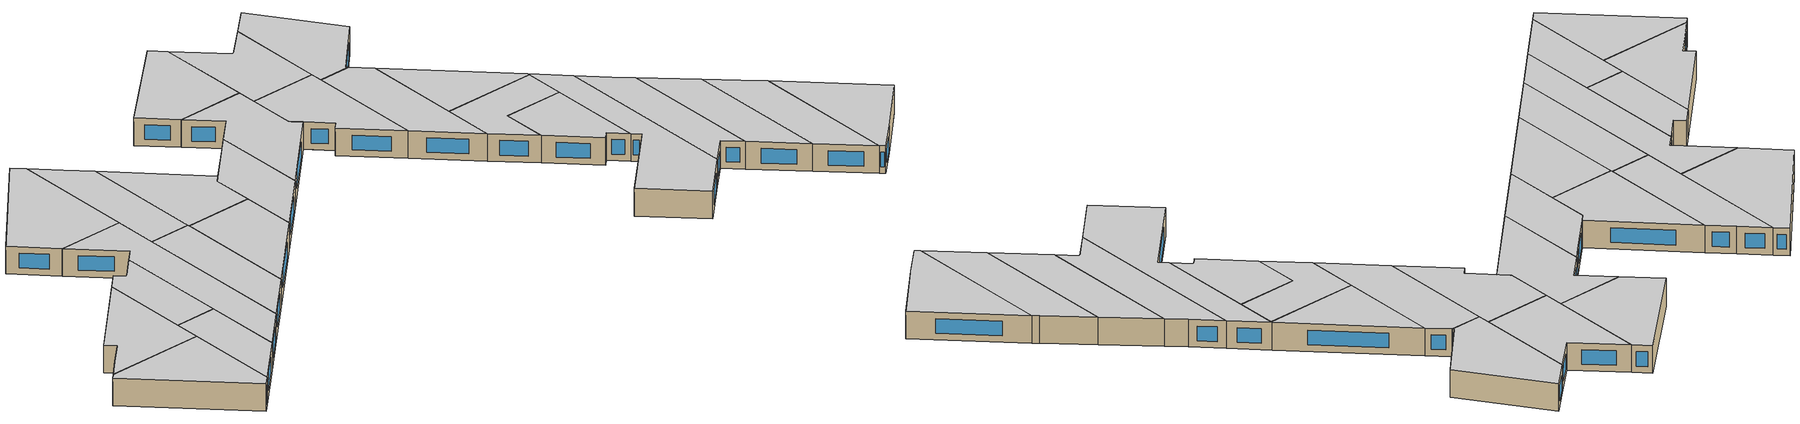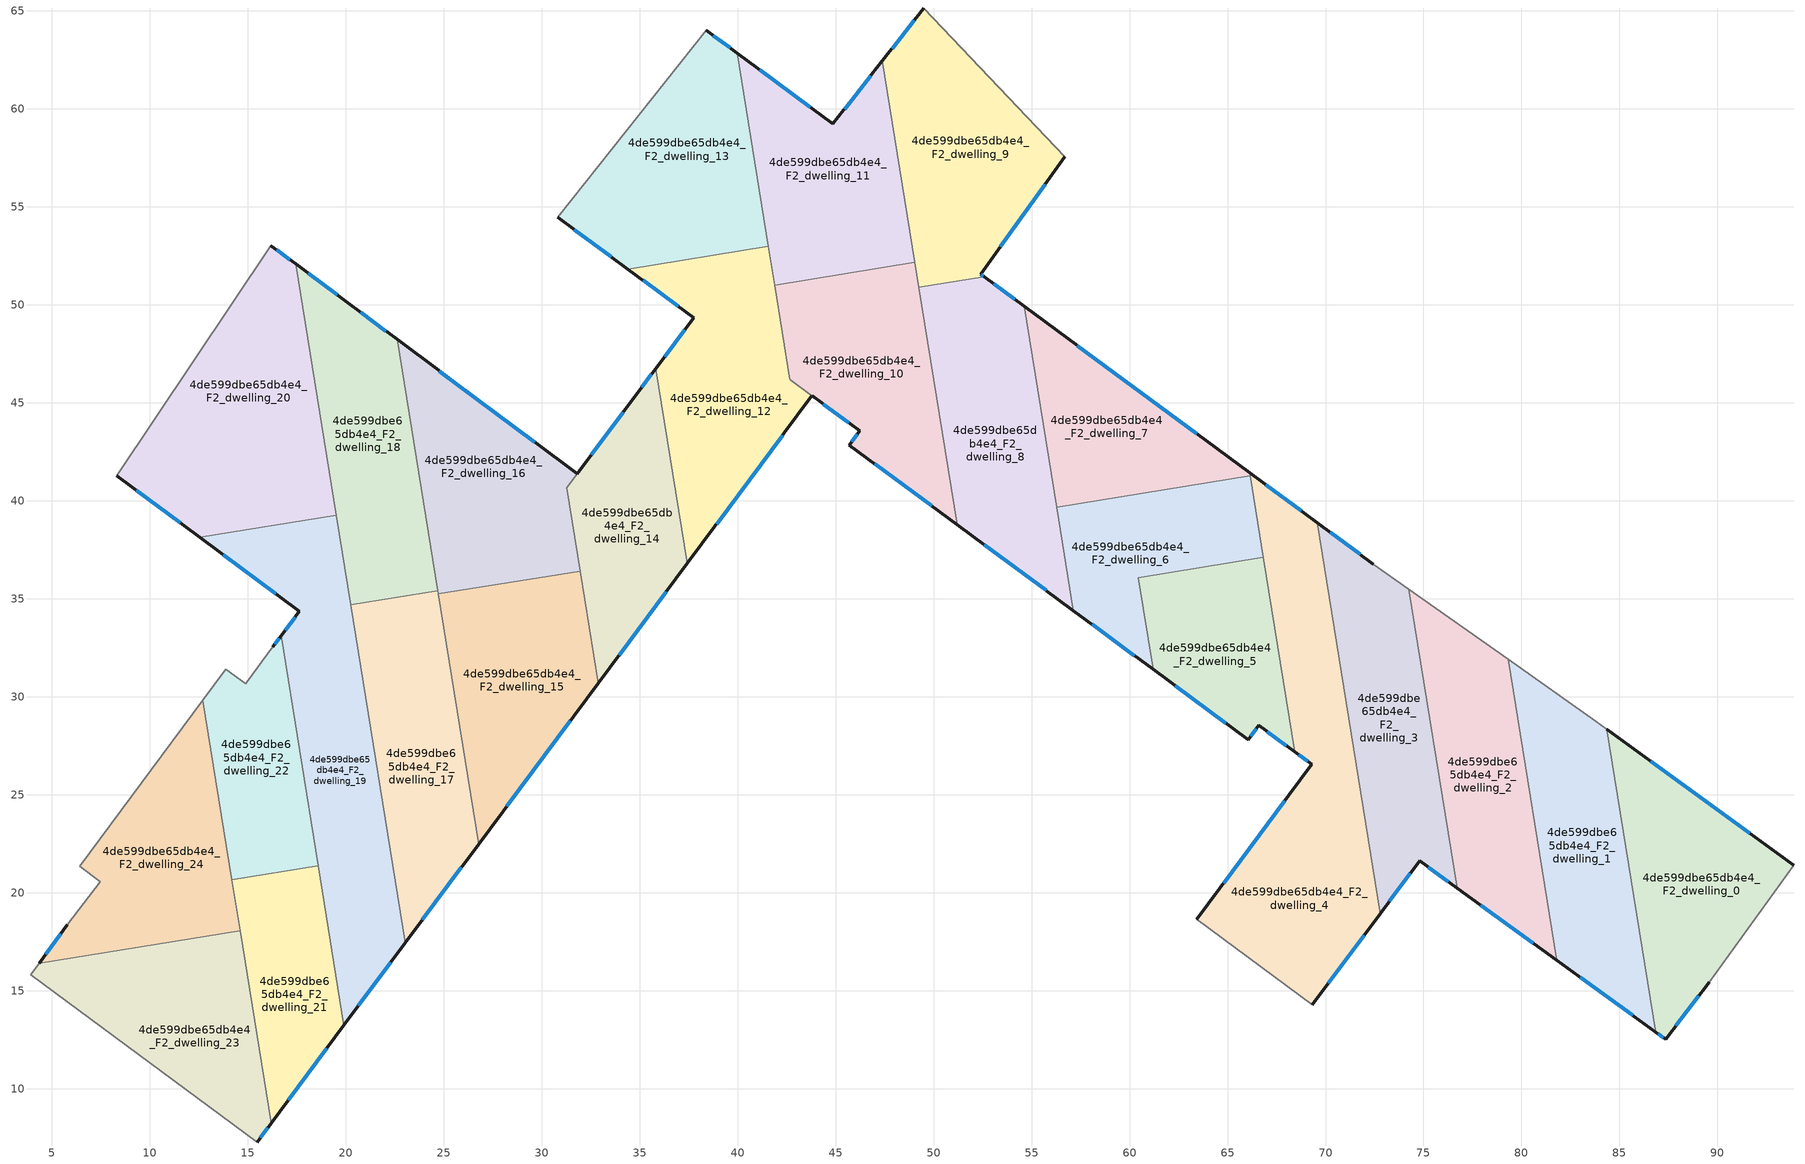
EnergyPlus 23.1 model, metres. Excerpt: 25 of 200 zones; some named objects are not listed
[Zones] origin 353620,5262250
4de599dbe65db4e4_F2_dwelling_0
 floor to 4de599dbe65db4e4_F1_dwelling_0 (EU_floor_Construction): 93.88,21.4 89.58,15.42 87.35,12.52 86.86,12.88 84.36,28.34 z6
 wall outside (EU_wall_Construction): 86.86,12.88 87.35,12.52 89.58,15.42 / 93.88,21.4 84.36,28.34 z6:9
 wall to 4de599dbe65db4e4_F2_dwelling_1 (EU_wall_Construction): 84.36,28.34 86.86,12.88 z6:9
 wall adiabatic (EU_wall_Construction): 89.58,15.42 93.88,21.4 z6:9
 window (EU_Window_Construction): 86.97,12.8 87.24,12.61 / 91.65,23.03 86.6,26.71 / 87.88,13.2 89.06,14.74 z6.7:8.3
 ceiling to 4de599dbe65db4e4_F3_dwelling_0 (EU_floor_Construction): 89.58,15.42 93.88,21.4 84.36,28.34 86.86,12.88 87.35,12.52 z9
4de599dbe65db4e4_F2_dwelling_1
 floor to 4de599dbe65db4e4_F1_dwelling_1 (EU_floor_Construction): 84.36,28.34 86.86,12.88 81.81,16.55 79.33,31.91 83.79,28.76 z6
 wall outside (EU_wall_Construction): 81.81,16.55 86.86,12.88 z6:9
 wall to 4de599dbe65db4e4_F2_dwelling_2 (EU_wall_Construction): 79.33,31.91 81.81,16.55 z6:9
 wall adiabatic (EU_wall_Construction): 84.36,28.34 83.79,28.76 79.33,31.91 z6:9
 window (EU_Window_Construction): 82.99,15.69 85.67,13.74 z6.7:8.3
 ceiling to 4de599dbe65db4e4_F3_dwelling_1 (EU_floor_Construction): 86.86,12.88 84.36,28.34 83.79,28.76 79.33,31.91 81.81,16.55 z9
4de599dbe65db4e4_F2_dwelling_10
 floor to 4de599dbe65db4e4_F1_dwelling_10 (EU_floor_Construction): 49.04,52.16 51.21,38.78 45.71,42.84 46.24,43.56 42.68,46.18 41.9,51 z6
 wall outside (EU_wall_Construction): 43.8,45.36 46.24,43.56 45.71,42.84 51.21,38.78 z6:9
 wall to 4de599dbe65db4e4_F2_dwelling_12 (EU_wall_Construction): 42.68,46.18 43.79,45.36 / 41.9,51 42.67,46.19 z6:9
 wall to 4de599dbe65db4e4_F2_dwelling_11 (EU_wall_Construction): 49.04,52.16 41.9,51 z6:9
 wall to 4de599dbe65db4e4_F2_dwelling_8 (EU_wall_Construction): 51.2,38.78 49.25,50.89 z6:9
 wall to 4de599dbe65db4e4_F2_dwelling_9 (EU_wall_Construction): 49.25,50.89 49.04,52.16 z6:9
 window (EU_Window_Construction): 47,41.89 49.91,39.73 / 46.11,43.39 45.83,43.01 / 44.37,44.93 45.66,43.98 z6.7:8.3
 ceiling to 4de599dbe65db4e4_F3_dwelling_10 (EU_floor_Construction): 51.21,38.78 49.04,52.16 41.9,51 42.68,46.18 46.24,43.56 45.71,42.84 z9
4de599dbe65db4e4_F2_dwelling_11
 floor to 4de599dbe65db4e4_F1_dwelling_11 (EU_floor_Construction): 47.39,62.44 49.04,52.16 41.9,51 39.99,62.83 44.86,59.23 z6
 wall outside (EU_wall_Construction): 47.39,62.44 44.86,59.23 39.99,62.83 z6:9
 wall to 4de599dbe65db4e4_F2_dwelling_9 (EU_wall_Construction): 49.04,52.16 47.39,62.44 z6:9
 wall to 4de599dbe65db4e4_F2_dwelling_13 (EU_wall_Construction): 39.99,62.83 41.58,52.99 z6:9
 wall to 4de599dbe65db4e4_F2_dwelling_12 (EU_wall_Construction): 41.58,52.99 41.9,51 z6:9
 window (EU_Window_Construction): 46.79,61.69 45.46,59.99 / 43.72,60.08 41.13,61.99 z6.7:8.3
 ceiling to 4de599dbe65db4e4_F3_dwelling_11 (EU_floor_Construction): 49.04,52.16 47.39,62.44 44.86,59.23 39.99,62.83 41.9,51 z9
4de599dbe65db4e4_F2_dwelling_12
 floor to 4de599dbe65db4e4_F1_dwelling_12 (EU_floor_Construction): 41.58,52.99 42.68,46.18 43.79,45.36 37.43,36.8 35.83,46.75 37.77,49.33 34.39,51.83 z6
 wall outside (EU_wall_Construction): 34.39,51.83 37.77,49.33 35.83,46.75 / 37.43,36.8 43.79,45.36 z6:9
 wall to 4de599dbe65db4e4_F2_dwelling_14 (EU_wall_Construction): 35.83,46.75 37.43,36.8 z6:9
 wall to 4de599dbe65db4e4_F2_dwelling_13 (EU_wall_Construction): 41.58,52.99 34.39,51.83 z6:9
 window (EU_Window_Construction): 37.31,48.73 36.28,47.35 / 35.18,51.24 36.97,49.92 / 38.93,38.81 42.3,43.35 z6.7:8.3
 ceiling to 4de599dbe65db4e4_F3_dwelling_12 (EU_floor_Construction): 37.43,36.8 43.79,45.36 42.68,46.18 41.58,52.99 34.39,51.83 37.77,49.33 35.83,46.75 z9
4de599dbe65db4e4_F2_dwelling_13
 floor to 4de599dbe65db4e4_F1_dwelling_13 (EU_floor_Construction): 39.99,62.83 41.58,52.99 34.39,51.83 30.82,54.46 38.4,64.01 z6
 wall outside (EU_wall_Construction): 30.82,54.46 34.39,51.83 / 39.99,62.83 38.4,64.01 z6:9
 wall adiabatic (EU_wall_Construction): 38.4,64.01 30.82,54.46 z6:9
 window (EU_Window_Construction): 31.66,53.84 33.55,52.44 / 39.61,63.11 38.77,63.73 z6.7:8.3
 ceiling to 4de599dbe65db4e4_F3_dwelling_13 (EU_floor_Construction): 41.58,52.99 39.99,62.83 38.4,64.01 30.82,54.46 34.39,51.83 z9
4de599dbe65db4e4_F2_dwelling_14
 floor to 4de599dbe65db4e4_F1_dwelling_14 (EU_floor_Construction): 35.83,46.75 37.43,36.8 32.89,30.7 31.29,40.66 34.88,45.49 z6
 wall outside (EU_wall_Construction): 32.89,30.7 37.43,36.8 / 35.83,46.75 34.88,45.49 31.81,41.37 z6:9
 wall to 4de599dbe65db4e4_F2_dwelling_15 (EU_wall_Construction): 31.97,36.41 32.89,30.7 z6:9
 wall to 4de599dbe65db4e4_F2_dwelling_16 (EU_wall_Construction): 31.81,41.37 31.28,40.66 / 31.29,40.66 31.97,36.41 z6:9
 window (EU_Window_Construction): 33.96,32.13 36.37,35.37 / 35.6,46.45 35.1,45.79 / 34.16,44.52 32.53,42.34 z6.7:8.3
 ceiling to 4de599dbe65db4e4_F3_dwelling_14 (EU_floor_Construction): 32.89,30.7 37.43,36.8 35.83,46.75 34.88,45.49 31.29,40.66 z9
4de599dbe65db4e4_F2_dwelling_15
 floor to 4de599dbe65db4e4_F1_dwelling_15 (EU_floor_Construction): 31.97,36.41 32.89,30.7 26.78,22.48 24.72,35.24 z6
 wall outside (EU_wall_Construction): 26.78,22.48 32.89,30.7 z6:9
 wall to 4de599dbe65db4e4_F2_dwelling_16 (EU_wall_Construction): 31.97,36.41 24.72,35.24 z6:9
 wall to 4de599dbe65db4e4_F2_dwelling_17 (EU_wall_Construction): 24.72,35.24 26.78,22.48 z6:9
 window (EU_Window_Construction): 28.22,24.41 31.46,28.77 z6.7:8.3
 ceiling to 4de599dbe65db4e4_F3_dwelling_15 (EU_floor_Construction): 26.78,22.48 32.89,30.7 31.97,36.41 24.72,35.24 z9
4de599dbe65db4e4_F2_dwelling_16
 floor to 4de599dbe65db4e4_F1_dwelling_16 (EU_floor_Construction): 31.81,41.37 31.28,40.66 31.97,36.41 24.72,35.24 24.69,35.42 22.63,48.23 z6
 wall outside (EU_wall_Construction): 31.81,41.37 22.63,48.23 z6:9
 wall to 4de599dbe65db4e4_F2_dwelling_18 (EU_wall_Construction): 22.63,48.23 24.69,35.42 z6:9
 wall to 4de599dbe65db4e4_F2_dwelling_17 (EU_wall_Construction): 24.69,35.42 24.72,35.24 z6:9
 window (EU_Window_Construction): 29.65,42.98 24.78,46.62 z6.7:8.3
 ceiling to 4de599dbe65db4e4_F3_dwelling_16 (EU_floor_Construction): 31.97,36.41 31.28,40.66 31.81,41.37 22.63,48.23 24.69,35.42 24.72,35.24 z9
4de599dbe65db4e4_F2_dwelling_17
 floor to 4de599dbe65db4e4_F1_dwelling_17 (EU_floor_Construction): 24.69,35.42 26.78,22.48 23.04,17.45 20.26,34.7 z6
 wall outside (EU_wall_Construction): 23.04,17.45 26.78,22.48 z6:9
 wall to 4de599dbe65db4e4_F2_dwelling_18 (EU_wall_Construction): 24.69,35.42 20.26,34.7 z6:9
 wall to 4de599dbe65db4e4_F2_dwelling_19 (EU_wall_Construction): 20.26,34.7 23.04,17.45 z6:9
 window (EU_Window_Construction): 23.92,18.63 25.91,21.3 z6.7:8.3
 ceiling to 4de599dbe65db4e4_F3_dwelling_17 (EU_floor_Construction): 23.04,17.45 26.78,22.48 24.69,35.42 20.26,34.7 z9
4de599dbe65db4e4_F2_dwelling_18
 floor to 4de599dbe65db4e4_F1_dwelling_18 (EU_floor_Construction): 22.63,48.23 24.69,35.42 20.26,34.7 17.45,52.08 20.22,50.03 z6
 wall outside (EU_wall_Construction): 22.63,48.23 20.22,50.03 17.45,52.08 z6:9
 wall to 4de599dbe65db4e4_F2_dwelling_20 (EU_wall_Construction): 17.45,52.08 19.52,39.26 z6:9
 wall to 4de599dbe65db4e4_F2_dwelling_19 (EU_wall_Construction): 19.52,39.25 20.26,34.7 z6:9
 window (EU_Window_Construction): 22.06,48.65 20.78,49.61 / 19.57,50.51 18.1,51.6 z6.7:8.3
 ceiling to 4de599dbe65db4e4_F3_dwelling_18 (EU_floor_Construction): 24.69,35.42 22.63,48.23 20.22,50.03 17.45,52.08 20.26,34.7 z9
4de599dbe65db4e4_F2_dwelling_19
 floor to 4de599dbe65db4e4_F1_dwelling_19 (EU_floor_Construction): 19.52,39.25 23.04,17.45 19.91,13.24 16.71,33.1 17.64,34.36 12.55,38.13 z6
 wall outside (EU_wall_Construction): 12.55,38.13 17.64,34.36 16.71,33.1 / 19.91,13.24 23.04,17.45 z6:9
 wall to 4de599dbe65db4e4_F2_dwelling_20 (EU_wall_Construction): 19.52,39.25 12.55,38.13 z6:9
 wall to 4de599dbe65db4e4_F2_dwelling_22 (EU_wall_Construction): 16.71,33.1 18.6,21.38 z6:9
 wall to 4de599dbe65db4e4_F2_dwelling_21 (EU_wall_Construction): 18.6,21.38 19.91,13.24 z6:9
 window (EU_Window_Construction): 17.42,34.06 16.93,33.4 / 13.75,37.24 16.45,35.24 / 20.65,14.22 22.31,16.46 z6.7:8.3
 ceiling to 4de599dbe65db4e4_F3_dwelling_19 (EU_floor_Construction): 19.91,13.24 23.04,17.45 19.52,39.25 12.55,38.13 17.64,34.36 16.71,33.1 z9
4de599dbe65db4e4_F2_dwelling_2
 floor to 4de599dbe65db4e4_F1_dwelling_2 (EU_floor_Construction): 79.33,31.91 81.81,16.55 76.72,20.24 74.26,35.48 z6
 wall outside (EU_wall_Construction): 76.72,20.24 81.81,16.55 z6:9
 wall to 4de599dbe65db4e4_F2_dwelling_3 (EU_wall_Construction): 74.26,35.48 76.72,20.24 z6:9
 wall adiabatic (EU_wall_Construction): 79.33,31.91 74.26,35.48 z6:9
 window (EU_Window_Construction): 77.91,19.37 80.61,17.41 z6.7:8.3
 ceiling to 4de599dbe65db4e4_F3_dwelling_2 (EU_floor_Construction): 81.81,16.55 79.33,31.91 74.26,35.48 76.72,20.24 z9
4de599dbe65db4e4_F2_dwelling_20
 floor to 4de599dbe65db4e4_F1_dwelling_20 (EU_floor_Construction): 17.45,52.08 19.52,39.25 12.55,38.13 8.31,41.28 16.19,53.02 z6
 wall outside (EU_wall_Construction): 8.31,41.28 12.55,38.13 / 17.45,52.08 16.19,53.02 z6:9
 wall adiabatic (EU_wall_Construction): 16.19,53.02 8.31,41.28 z6:9
 window (EU_Window_Construction): 9.31,40.54 11.56,38.87 / 17.16,52.3 16.48,52.8 z6.7:8.3
 ceiling to 4de599dbe65db4e4_F3_dwelling_20 (EU_floor_Construction): 19.52,39.25 17.45,52.08 16.19,53.02 8.31,41.28 12.55,38.13 z9
4de599dbe65db4e4_F2_dwelling_21
 floor to 4de599dbe65db4e4_F1_dwelling_21 (EU_floor_Construction): 18.6,21.38 19.91,13.24 16.2,8.24 14.2,20.67 z6
 wall outside (EU_wall_Construction): 16.2,8.24 19.91,13.24 z6:9
 wall to 4de599dbe65db4e4_F2_dwelling_22 (EU_wall_Construction): 18.6,21.38 14.2,20.67 z6:9
 wall to 4de599dbe65db4e4_F2_dwelling_23 (EU_wall_Construction): 14.62,18.06 16.2,8.24 z6:9
 wall to 4de599dbe65db4e4_F2_dwelling_24 (EU_wall_Construction): 14.19,20.67 14.62,18.06 z6:9
 window (EU_Window_Construction): 17.07,9.42 19.04,12.06 z6.7:8.3
 ceiling to 4de599dbe65db4e4_F3_dwelling_21 (EU_floor_Construction): 16.2,8.24 19.91,13.24 18.6,21.38 14.2,20.67 z9
4de599dbe65db4e4_F2_dwelling_22
 floor to 4de599dbe65db4e4_F1_dwelling_22 (EU_floor_Construction): 16.71,33.1 18.6,21.38 14.2,20.67 12.72,29.83 13.89,31.41 14.9,30.67 14.95,30.73 16.29,32.55 z6
 wall outside (EU_wall_Construction): 16.71,33.1 16.29,32.55 z6:9
 wall adiabatic (EU_wall_Construction): 16.29,32.55 14.95,30.73 14.9,30.67 13.89,31.41 12.72,29.83 z6:9
 wall to 4de599dbe65db4e4_F2_dwelling_24 (EU_wall_Construction): 12.72,29.83 14.2,20.67 z6:9
 window (EU_Window_Construction): 16.61,32.97 16.39,32.68 z6.7:8.3
 ceiling to 4de599dbe65db4e4_F3_dwelling_22 (EU_floor_Construction): 18.6,21.38 16.71,33.1 16.29,32.55 14.95,30.73 14.9,30.67 13.89,31.41 12.72,29.83 14.2,20.67 z9
4de599dbe65db4e4_F2_dwelling_23
 floor to 4de599dbe65db4e4_F1_dwelling_23 (EU_floor_Construction): 14.62,18.06 16.2,8.24 15.49,7.28 3.94,15.82 4.37,16.4 z6
 wall outside (EU_wall_Construction): 15.49,7.28 16.2,8.24 z6:9
 wall to 4de599dbe65db4e4_F2_dwelling_24 (EU_wall_Construction): 14.62,18.06 4.37,16.4 z6:9
 wall adiabatic (EU_wall_Construction): 4.37,16.4 3.94,15.82 15.49,7.28 z6:9
 window (EU_Window_Construction): 15.65,7.51 16.03,8.02 z6.7:8.3
 ceiling to 4de599dbe65db4e4_F3_dwelling_23 (EU_floor_Construction): 15.49,7.28 16.2,8.24 14.62,18.06 4.37,16.4 3.94,15.82 z9
4de599dbe65db4e4_F2_dwelling_24
 floor to 4de599dbe65db4e4_F1_dwelling_24 (EU_floor_Construction): 12.72,29.83 14.62,18.06 4.37,16.4 5.79,18.37 7.48,20.57 6.42,21.34 z6
 wall outside (EU_wall_Construction): 5.79,18.37 4.37,16.4 z6:9
 wall adiabatic (EU_wall_Construction): 12.72,29.83 6.42,21.34 7.48,20.57 5.79,18.37 z6:9
 window (EU_Window_Construction): 5.46,17.9 4.7,16.86 z6.7:8.3
 ceiling to 4de599dbe65db4e4_F3_dwelling_24 (EU_floor_Construction): 14.62,18.06 12.72,29.83 6.42,21.34 7.48,20.57 5.79,18.37 4.37,16.4 z9
4de599dbe65db4e4_F2_dwelling_3
 floor to 4de599dbe65db4e4_F1_dwelling_3 (EU_floor_Construction): 74.26,35.48 76.72,20.24 74.8,21.63 72.79,18.93 69.57,38.88 72.43,36.77 z6
 wall outside (EU_wall_Construction): 72.79,18.93 74.8,21.63 76.72,20.24 / 72.43,36.77 69.57,38.88 z6:9
 wall to 4de599dbe65db4e4_F2_dwelling_4 (EU_wall_Construction): 69.57,38.88 72.79,18.93 z6:9
 wall adiabatic (EU_wall_Construction): 74.26,35.48 72.43,36.77 z6:9
 window (EU_Window_Construction): 75.25,21.31 76.27,20.57 / 73.26,19.57 74.33,21 / 71.76,37.27 70.24,38.39 z6.7:8.3
 ceiling to 4de599dbe65db4e4_F3_dwelling_3 (EU_floor_Construction): 76.72,20.24 74.26,35.48 72.43,36.77 69.57,38.88 72.79,18.93 74.8,21.63 z9
4de599dbe65db4e4_F2_dwelling_4
 floor to 4de599dbe65db4e4_F1_dwelling_4 (EU_floor_Construction): 69.57,38.88 72.79,18.93 69.33,14.27 63.42,18.64 69.3,26.55 68.43,27.19 66.14,41.42 z6
 wall outside (EU_wall_Construction): 68.43,27.19 69.3,26.55 63.42,18.64 / 69.57,38.88 66.14,41.42 / 69.33,14.27 72.79,18.93 z6:9
 wall adiabatic (EU_wall_Construction): 63.42,18.64 69.33,14.27 z6:9
 wall to 4de599dbe65db4e4_F2_dwelling_5 (EU_wall_Construction): 66.83,37.11 68.43,27.19 z6:9
 wall to 4de599dbe65db4e4_F2_dwelling_6 (EU_wall_Construction): 66.16,41.27 66.83,37.11 z6:9
 wall to 4de599dbe65db4e4_F2_dwelling_7 (EU_wall_Construction): 66.14,41.42 66.16,41.27 z6:9
 window (EU_Window_Construction): 67.92,24.69 64.8,20.49 / 68.64,27.04 69.1,26.7 / 68.76,39.48 66.94,40.83 / 70.15,15.37 71.98,17.84 z6.7:8.3
 ceiling to 4de599dbe65db4e4_F3_dwelling_4 (EU_floor_Construction): 69.33,14.27 72.79,18.93 69.57,38.88 66.14,41.42 68.43,27.19 69.3,26.55 63.42,18.64 z9
4de599dbe65db4e4_F2_dwelling_5
 floor to 4de599dbe65db4e4_F1_dwelling_5 (EU_floor_Construction): 66.83,37.11 68.43,27.19 66.6,28.54 66.05,27.81 61.21,31.39 60.45,36.08 z6
 wall outside (EU_wall_Construction): 61.21,31.39 66.05,27.81 66.6,28.54 68.43,27.19 z6:9
 wall to 4de599dbe65db4e4_F2_dwelling_6 (EU_wall_Construction): 66.83,37.11 60.45,36.08 61.21,31.39 z6:9
 window (EU_Window_Construction): 67.03,28.22 68,27.51 / 66.18,27.98 66.47,28.37 / 62.35,30.55 64.92,28.65 z6.7:8.3
 ceiling to 4de599dbe65db4e4_F3_dwelling_5 (EU_floor_Construction): 68.43,27.19 66.83,37.11 60.45,36.08 61.21,31.39 66.05,27.81 66.6,28.54 z9
4de599dbe65db4e4_F2_dwelling_6
 floor to 4de599dbe65db4e4_F1_dwelling_6 (EU_floor_Construction): 66.16,41.27 66.83,37.11 60.45,36.08 61.21,31.39 57.14,34.4 56.29,39.68 z6
 wall outside (EU_wall_Construction): 57.14,34.4 61.21,31.39 z6:9
 wall to 4de599dbe65db4e4_F2_dwelling_7 (EU_wall_Construction): 66.16,41.27 56.29,39.68 z6:9
 wall to 4de599dbe65db4e4_F2_dwelling_8 (EU_wall_Construction): 56.29,39.68 57.14,34.4 z6:9
 window (EU_Window_Construction): 58.1,33.69 60.25,32.1 z6.7:8.3
 ceiling to 4de599dbe65db4e4_F3_dwelling_6 (EU_floor_Construction): 61.21,31.39 60.45,36.08 66.83,37.11 66.16,41.27 56.29,39.68 57.14,34.4 z9
4de599dbe65db4e4_F2_dwelling_7
 floor to 4de599dbe65db4e4_F1_dwelling_7 (EU_floor_Construction): 66.14,41.42 66.16,41.27 56.29,39.68 54.63,49.91 z6
 wall outside (EU_wall_Construction): 66.14,41.42 54.63,49.91 z6:9
 wall to 4de599dbe65db4e4_F2_dwelling_8 (EU_wall_Construction): 54.63,49.91 56.29,39.68 z6:9
 window (EU_Window_Construction): 63.43,43.42 57.33,47.92 z6.7:8.3
 ceiling to 4de599dbe65db4e4_F3_dwelling_7 (EU_floor_Construction): 66.16,41.27 66.14,41.42 54.63,49.91 56.29,39.68 z9
4de599dbe65db4e4_F2_dwelling_8
 floor to 4de599dbe65db4e4_F1_dwelling_8 (EU_floor_Construction): 54.63,49.91 57.14,34.4 51.21,38.78 49.25,50.89 52.58,51.43 z6
 wall outside (EU_wall_Construction): 51.21,38.78 57.14,34.4 / 54.63,49.91 52.58,51.43 z6:9
 wall to 4de599dbe65db4e4_F2_dwelling_9 (EU_wall_Construction): 52.58,51.43 49.25,50.89 z6:9
 window (EU_Window_Construction): 52.6,37.75 55.75,35.43 / 54.15,50.27 53.06,51.07 z6.7:8.3
 ceiling to 4de599dbe65db4e4_F3_dwelling_8 (EU_floor_Construction): 57.14,34.4 54.63,49.91 52.58,51.43 49.25,50.89 51.21,38.78 z9
4de599dbe65db4e4_F2_dwelling_9
 floor to 4de599dbe65db4e4_F1_dwelling_9 (EU_floor_Construction): 49.5,65.14 56.7,57.56 52.41,51.56 52.58,51.43 49.25,50.89 47.39,62.44 z6
 wall outside (EU_wall_Construction): 52.58,51.43 52.41,51.56 56.7,57.56 / 49.5,65.14 47.39,62.44 z6:9
 wall adiabatic (EU_wall_Construction): 56.7,57.56 49.5,65.14 z6:9
 window (EU_Window_Construction): 53.41,52.97 55.69,56.15 / 52.54,51.46 52.45,51.53 / 49.01,64.51 47.88,63.08 z6.7:8.3
 ceiling to 4de599dbe65db4e4_F3_dwelling_9 (EU_floor_Construction): 52.58,51.43 52.41,51.56 56.7,57.56 49.5,65.14 47.39,62.44 49.25,50.89 z9
[Building]
EU S2 Campaign: North Axis=0; Terrain=City; Solar Distribution=FullExterior
[Site:Location]
Budapest.Ferenc.Liszt.Intl.AP: Latitude=47.437; Longitude=19.256; Time Zone=1; Elevation=185
[SizingPeriod:WeatherFileDays]
AnnualSizingPeriod: Begin Month=1; Begin Day of Month=1; End Month=12; End Day of Month=31; Day of Week for Start Day=Monday; Use Weather File Daylight Saving Period=No; Use Weather File Rain and Snow Indicators=No
[MATERIAL]
EU_InternalMass_Material: Roughness=MediumRough; Thickness=0.1; Conductivity=1; Density=1800; Specific Heat=900; Thermal Absorptance=0.9; Solar Absorptance=0.7; Visible Absorptance=0.7
[MATERIAL:NOMASS] Roughness=MediumRough; Thermal Absorptance=0.9; Solar Absorptance=0.7; Visible Absorptance=0.7
Name | Thermal Resistance
EU_wall_NoMass | 0.832559
EU_floor_NoMass | 0.872794
[WINDOWMATERIAL:SIMPLEGLAZINGSYSTEM]
EU_Window_SimpleGlazing: UFactor=2.79869; Solar Heat Gain Coefficient=0.75; Visible Transmittance=0.75
[CONSTRUCTION]
EU_wall_Construction: EU_wall_NoMass
EU_floor_Construction: EU_floor_NoMass
EU_Window_Construction: EU_Window_SimpleGlazing
EU_InternalMass_Construction: EU_InternalMass_Material
[ZONE] Type=1; Multiplier=1; Ceiling Height=autocalculate; Floor Area=autocalculate; Part of Total Floor Area=Yes
Name | Volume
4de599dbe65db4e4_F2_dwelling_0 | 206.161
4de599dbe65db4e4_F2_dwelling_1 | 206.191
4de599dbe65db4e4_F2_dwelling_10 | 203.361
4de599dbe65db4e4_F2_dwelling_11 | 206.166
4de599dbe65db4e4_F2_dwelling_12 | 228.977
4de599dbe65db4e4_F2_dwelling_13 | 226.167
4de599dbe65db4e4_F2_dwelling_14 | 164.976
4de599dbe65db4e4_F2_dwelling_15 | 206.197
4de599dbe65db4e4_F2_dwelling_16 | 207.38
4de599dbe65db4e4_F2_dwelling_17 | 206.142
4de599dbe65db4e4_F2_dwelling_18 | 206.139
4de599dbe65db4e4_F2_dwelling_19 | 282.927
4de599dbe65db4e4_F2_dwelling_2 | 206.182
4de599dbe65db4e4_F2_dwelling_20 | 282.941
4de599dbe65db4e4_F2_dwelling_21 | 139.459
4de599dbe65db4e4_F2_dwelling_22 | 139.452
4de599dbe65db4e4_F2_dwelling_23 | 196.178
4de599dbe65db4e4_F2_dwelling_24 | 196.15
4de599dbe65db4e4_F2_dwelling_3 | 206.205
4de599dbe65db4e4_F2_dwelling_4 | 321.205
4de599dbe65db4e4_F2_dwelling_5 | 148.641
4de599dbe65db4e4_F2_dwelling_6 | 157.716
4de599dbe65db4e4_F2_dwelling_7 | 157.745
4de599dbe65db4e4_F2_dwelling_8; 4de599dbe65db4e4_F2_dwelling_9 | 225.868
[INTERNALMASS] Construction=EU_InternalMass_Construction
Name | Zone or ZoneList | Surface Area
4de599dbe65db4e4_F2_dwelling_0_EU_InternalMass | 4de599dbe65db4e4_F2_dwelling_0 | 68.7205
4de599dbe65db4e4_F2_dwelling_1_EU_InternalMass | 4de599dbe65db4e4_F2_dwelling_1 | 68.7302
4de599dbe65db4e4_F2_dwelling_2_EU_InternalMass | 4de599dbe65db4e4_F2_dwelling_2 | 68.7272
4de599dbe65db4e4_F2_dwelling_3_EU_InternalMass | 4de599dbe65db4e4_F2_dwelling_3 | 68.735
4de599dbe65db4e4_F2_dwelling_4_EU_InternalMass | 4de599dbe65db4e4_F2_dwelling_4 | 107.066
4de599dbe65db4e4_F2_dwelling_5_EU_InternalMass | 4de599dbe65db4e4_F2_dwelling_5 | 49.5475
4de599dbe65db4e4_F2_dwelling_6_EU_InternalMass | 4de599dbe65db4e4_F2_dwelling_6 | 52.5721
4de599dbe65db4e4_F2_dwelling_7_EU_InternalMass | 4de599dbe65db4e4_F2_dwelling_7 | 52.5799
4de599dbe65db4e4_F2_dwelling_8_EU_InternalMass | 4de599dbe65db4e4_F2_dwelling_8 | 75.2889
4de599dbe65db4e4_F2_dwelling_9_EU_InternalMass | 4de599dbe65db4e4_F2_dwelling_9 | 75.2868
4de599dbe65db4e4_F2_dwelling_10_EU_InternalMass | 4de599dbe65db4e4_F2_dwelling_10 | 67.7873
4de599dbe65db4e4_F2_dwelling_11_EU_InternalMass | 4de599dbe65db4e4_F2_dwelling_11 | 68.7213
4de599dbe65db4e4_F2_dwelling_12_EU_InternalMass | 4de599dbe65db4e4_F2_dwelling_12 | 76.3251
4de599dbe65db4e4_F2_dwelling_13_EU_InternalMass | 4de599dbe65db4e4_F2_dwelling_13 | 75.3926
4de599dbe65db4e4_F2_dwelling_14_EU_InternalMass | 4de599dbe65db4e4_F2_dwelling_14 | 55.0033
4de599dbe65db4e4_F2_dwelling_15_EU_InternalMass | 4de599dbe65db4e4_F2_dwelling_15 | 68.7342
4de599dbe65db4e4_F2_dwelling_16_EU_InternalMass | 4de599dbe65db4e4_F2_dwelling_16 | 69.1292
4de599dbe65db4e4_F2_dwelling_17_EU_InternalMass | 4de599dbe65db4e4_F2_dwelling_17 | 68.7122
4de599dbe65db4e4_F2_dwelling_18_EU_InternalMass | 4de599dbe65db4e4_F2_dwelling_18 | 68.7133
4de599dbe65db4e4_F2_dwelling_19_EU_InternalMass | 4de599dbe65db4e4_F2_dwelling_19 | 94.3094
4de599dbe65db4e4_F2_dwelling_20_EU_InternalMass | 4de599dbe65db4e4_F2_dwelling_20 | 94.3149
4de599dbe65db4e4_F2_dwelling_21_EU_InternalMass | 4de599dbe65db4e4_F2_dwelling_21 | 46.4874
4de599dbe65db4e4_F2_dwelling_22_EU_InternalMass | 4de599dbe65db4e4_F2_dwelling_22 | 46.4841
4de599dbe65db4e4_F2_dwelling_23_EU_InternalMass | 4de599dbe65db4e4_F2_dwelling_23 | 65.3925
4de599dbe65db4e4_F2_dwelling_24_EU_InternalMass | 4de599dbe65db4e4_F2_dwelling_24 | 65.3816
[OTHEREQUIPMENT] Fuel Type=Electricity; Design Level Calculation Method=Watts/Area; Power per Zone Floor Area=1; Fraction Latent=0; Fraction Radiant=0; Fraction Lost=0; Carbon Dioxide Generation Rate=0; EndUse Subcategory=EU_Step8_InternalGains
Name | Zone or ZoneList or Space or SpaceList | Schedule
EU_Step8_InternalGain_4de599dbe65db4e4_F2_dwelling_0_f000 | 4de599dbe65db4e4_F2_dwelling_0 | EU_Step8_GainSchedule_4de599dbe65db4e4_F2_dwelling_0_f000
EU_Step8_InternalGain_4de599dbe65db4e4_F2_dwelling_1_f000 | 4de599dbe65db4e4_F2_dwelling_1 | EU_Step8_GainSchedule_4de599dbe65db4e4_F2_dwelling_1_f000
EU_Step8_InternalGain_4de599dbe65db4e4_F2_dwelling_2_f000 | 4de599dbe65db4e4_F2_dwelling_2 | EU_Step8_GainSchedule_4de599dbe65db4e4_F2_dwelling_2_f000
EU_Step8_InternalGain_4de599dbe65db4e4_F2_dwelling_3_f000 | 4de599dbe65db4e4_F2_dwelling_3 | EU_Step8_GainSchedule_4de599dbe65db4e4_F2_dwelling_3_f000
EU_Step8_InternalGain_4de599dbe65db4e4_F2_dwelling_4_f000 | 4de599dbe65db4e4_F2_dwelling_4 | EU_Step8_GainSchedule_4de599dbe65db4e4_F2_dwelling_4_f000
EU_Step8_InternalGain_4de599dbe65db4e4_F2_dwelling_5_f000 | 4de599dbe65db4e4_F2_dwelling_5 | EU_Step8_GainSchedule_4de599dbe65db4e4_F2_dwelling_5_f000
EU_Step8_InternalGain_4de599dbe65db4e4_F2_dwelling_6_f000 | 4de599dbe65db4e4_F2_dwelling_6 | EU_Step8_GainSchedule_4de599dbe65db4e4_F2_dwelling_6_f000
EU_Step8_InternalGain_4de599dbe65db4e4_F2_dwelling_7_f000 | 4de599dbe65db4e4_F2_dwelling_7 | EU_Step8_GainSchedule_4de599dbe65db4e4_F2_dwelling_7_f000
EU_Step8_InternalGain_4de599dbe65db4e4_F2_dwelling_8_f000 | 4de599dbe65db4e4_F2_dwelling_8 | EU_Step8_GainSchedule_4de599dbe65db4e4_F2_dwelling_8_f000
EU_Step8_InternalGain_4de599dbe65db4e4_F2_dwelling_9_f000 | 4de599dbe65db4e4_F2_dwelling_9 | EU_Step8_GainSchedule_4de599dbe65db4e4_F2_dwelling_9_f000
EU_Step8_InternalGain_4de599dbe65db4e4_F2_dwelling_10_f000 | 4de599dbe65db4e4_F2_dwelling_10 | EU_Step8_GainSchedule_4de599dbe65db4e4_F2_dwelling_10_f000
EU_Step8_InternalGain_4de599dbe65db4e4_F2_dwelling_11_f000 | 4de599dbe65db4e4_F2_dwelling_11 | EU_Step8_GainSchedule_4de599dbe65db4e4_F2_dwelling_11_f000
EU_Step8_InternalGain_4de599dbe65db4e4_F2_dwelling_12_f000 | 4de599dbe65db4e4_F2_dwelling_12 | EU_Step8_GainSchedule_4de599dbe65db4e4_F2_dwelling_12_f000
EU_Step8_InternalGain_4de599dbe65db4e4_F2_dwelling_13_f000 | 4de599dbe65db4e4_F2_dwelling_13 | EU_Step8_GainSchedule_4de599dbe65db4e4_F2_dwelling_13_f000
EU_Step8_InternalGain_4de599dbe65db4e4_F2_dwelling_14_f000 | 4de599dbe65db4e4_F2_dwelling_14 | EU_Step8_GainSchedule_4de599dbe65db4e4_F2_dwelling_14_f000
EU_Step8_InternalGain_4de599dbe65db4e4_F2_dwelling_15_f000 | 4de599dbe65db4e4_F2_dwelling_15 | EU_Step8_GainSchedule_4de599dbe65db4e4_F2_dwelling_15_f000
EU_Step8_InternalGain_4de599dbe65db4e4_F2_dwelling_16_f000 | 4de599dbe65db4e4_F2_dwelling_16 | EU_Step8_GainSchedule_4de599dbe65db4e4_F2_dwelling_16_f000
EU_Step8_InternalGain_4de599dbe65db4e4_F2_dwelling_17_f000 | 4de599dbe65db4e4_F2_dwelling_17 | EU_Step8_GainSchedule_4de599dbe65db4e4_F2_dwelling_17_f000
EU_Step8_InternalGain_4de599dbe65db4e4_F2_dwelling_18_f000 | 4de599dbe65db4e4_F2_dwelling_18 | EU_Step8_GainSchedule_4de599dbe65db4e4_F2_dwelling_18_f000
EU_Step8_InternalGain_4de599dbe65db4e4_F2_dwelling_19_f000 | 4de599dbe65db4e4_F2_dwelling_19 | EU_Step8_GainSchedule_4de599dbe65db4e4_F2_dwelling_19_f000
EU_Step8_InternalGain_4de599dbe65db4e4_F2_dwelling_20_f000 | 4de599dbe65db4e4_F2_dwelling_20 | EU_Step8_GainSchedule_4de599dbe65db4e4_F2_dwelling_20_f000
EU_Step8_InternalGain_4de599dbe65db4e4_F2_dwelling_21_f000 | 4de599dbe65db4e4_F2_dwelling_21 | EU_Step8_GainSchedule_4de599dbe65db4e4_F2_dwelling_21_f000
EU_Step8_InternalGain_4de599dbe65db4e4_F2_dwelling_22_f000 | 4de599dbe65db4e4_F2_dwelling_22 | EU_Step8_GainSchedule_4de599dbe65db4e4_F2_dwelling_22_f000
EU_Step8_InternalGain_4de599dbe65db4e4_F2_dwelling_23_f000 | 4de599dbe65db4e4_F2_dwelling_23 | EU_Step8_GainSchedule_4de599dbe65db4e4_F2_dwelling_23_f000
EU_Step8_InternalGain_4de599dbe65db4e4_F2_dwelling_24_f000 | 4de599dbe65db4e4_F2_dwelling_24 | EU_Step8_GainSchedule_4de599dbe65db4e4_F2_dwelling_24_f000
[ZONEVENTILATION:DESIGNFLOWRATE] Schedule=EU_AlwaysOn; Design Flow Rate Calculation Method=AirChanges/Hour; Air Changes per Hour=0.475469; Ventilation Type=Natural; Fan Pressure Rise=0; Fan Total Efficiency=1; Constant Term Coefficient=1; Temperature Term Coefficient=0; Velocity Term Coefficient=0; Velocity Squared Term Coefficient=0; Minimum Indoor Temperature=-100; Maximum Indoor Temperature=100; Delta Temperature=-100; Minimum Outdoor Temperature=-100; Maximum Outdoor Temperature=100; Maximum Wind Speed=40
Name | Zone or ZoneList or Space or SpaceList
EU_ConstantAir_4de599dbe65db4e4_F2_dwelling_0 | 4de599dbe65db4e4_F2_dwelling_0
EU_ConstantAir_4de599dbe65db4e4_F2_dwelling_1 | 4de599dbe65db4e4_F2_dwelling_1
EU_ConstantAir_4de599dbe65db4e4_F2_dwelling_2 | 4de599dbe65db4e4_F2_dwelling_2
EU_ConstantAir_4de599dbe65db4e4_F2_dwelling_3 | 4de599dbe65db4e4_F2_dwelling_3
EU_ConstantAir_4de599dbe65db4e4_F2_dwelling_4 | 4de599dbe65db4e4_F2_dwelling_4
EU_ConstantAir_4de599dbe65db4e4_F2_dwelling_5 | 4de599dbe65db4e4_F2_dwelling_5
EU_ConstantAir_4de599dbe65db4e4_F2_dwelling_6 | 4de599dbe65db4e4_F2_dwelling_6
EU_ConstantAir_4de599dbe65db4e4_F2_dwelling_7 | 4de599dbe65db4e4_F2_dwelling_7
EU_ConstantAir_4de599dbe65db4e4_F2_dwelling_8 | 4de599dbe65db4e4_F2_dwelling_8
EU_ConstantAir_4de599dbe65db4e4_F2_dwelling_9 | 4de599dbe65db4e4_F2_dwelling_9
EU_ConstantAir_4de599dbe65db4e4_F2_dwelling_10 | 4de599dbe65db4e4_F2_dwelling_10
EU_ConstantAir_4de599dbe65db4e4_F2_dwelling_11 | 4de599dbe65db4e4_F2_dwelling_11
EU_ConstantAir_4de599dbe65db4e4_F2_dwelling_12 | 4de599dbe65db4e4_F2_dwelling_12
EU_ConstantAir_4de599dbe65db4e4_F2_dwelling_13 | 4de599dbe65db4e4_F2_dwelling_13
EU_ConstantAir_4de599dbe65db4e4_F2_dwelling_14 | 4de599dbe65db4e4_F2_dwelling_14
EU_ConstantAir_4de599dbe65db4e4_F2_dwelling_15 | 4de599dbe65db4e4_F2_dwelling_15
EU_ConstantAir_4de599dbe65db4e4_F2_dwelling_16 | 4de599dbe65db4e4_F2_dwelling_16
EU_ConstantAir_4de599dbe65db4e4_F2_dwelling_17 | 4de599dbe65db4e4_F2_dwelling_17
EU_ConstantAir_4de599dbe65db4e4_F2_dwelling_18 | 4de599dbe65db4e4_F2_dwelling_18
EU_ConstantAir_4de599dbe65db4e4_F2_dwelling_19 | 4de599dbe65db4e4_F2_dwelling_19
EU_ConstantAir_4de599dbe65db4e4_F2_dwelling_20 | 4de599dbe65db4e4_F2_dwelling_20
EU_ConstantAir_4de599dbe65db4e4_F2_dwelling_21 | 4de599dbe65db4e4_F2_dwelling_21
EU_ConstantAir_4de599dbe65db4e4_F2_dwelling_22 | 4de599dbe65db4e4_F2_dwelling_22
EU_ConstantAir_4de599dbe65db4e4_F2_dwelling_23 | 4de599dbe65db4e4_F2_dwelling_23
EU_ConstantAir_4de599dbe65db4e4_F2_dwelling_24 | 4de599dbe65db4e4_F2_dwelling_24
[HVACTEMPLATE:ZONE:IDEALLOADSAIRSYSTEM] System Availability Schedule=EU_AlwaysOn; Maximum Heating Supply Air Temperature=50; Minimum Cooling Supply Air Temperature=13; Maximum Heating Supply Air Humidity Ratio=0.0156; Minimum Cooling Supply Air Humidity Ratio=0.0077; Heating Limit=NoLimit; Cooling Limit=NoLimit; Heating Availability Schedule=EU_AlwaysOn; Cooling Availability Schedule=EU_CoolingOff; Dehumidification Control Type=ConstantSensibleHeatRatio; Cooling Sensible Heat Ratio=0.7; Dehumidification Setpoint=60; Humidification Control Type=None; Humidification Setpoint=30; Outdoor Air Method=None; Outdoor Air Flow Rate per Person=0.00944; Outdoor Air Flow Rate per Zone Floor Area=0; Outdoor Air Flow Rate per Zone=0; Demand Controlled Ventilation Type=None; Outdoor Air Economizer Type=NoEconomizer; Heat Recovery Type=None; Sensible Heat Recovery Effectiveness=0.7; Latent Heat Recovery Effectiveness=0.65
Name | Template Thermostat
4de599dbe65db4e4_F2_dwelling_0 | EU_HeatOnly_4de599dbe65db4e4_F2_dwelling_0
4de599dbe65db4e4_F2_dwelling_1 | EU_HeatOnly_4de599dbe65db4e4_F2_dwelling_1
4de599dbe65db4e4_F2_dwelling_2 | EU_HeatOnly_4de599dbe65db4e4_F2_dwelling_2
4de599dbe65db4e4_F2_dwelling_3 | EU_HeatOnly_4de599dbe65db4e4_F2_dwelling_3
4de599dbe65db4e4_F2_dwelling_4 | EU_HeatOnly_4de599dbe65db4e4_F2_dwelling_4
4de599dbe65db4e4_F2_dwelling_5 | EU_HeatOnly_4de599dbe65db4e4_F2_dwelling_5
4de599dbe65db4e4_F2_dwelling_6 | EU_HeatOnly_4de599dbe65db4e4_F2_dwelling_6
4de599dbe65db4e4_F2_dwelling_7 | EU_HeatOnly_4de599dbe65db4e4_F2_dwelling_7
4de599dbe65db4e4_F2_dwelling_8 | EU_HeatOnly_4de599dbe65db4e4_F2_dwelling_8
4de599dbe65db4e4_F2_dwelling_9 | EU_HeatOnly_4de599dbe65db4e4_F2_dwelling_9
4de599dbe65db4e4_F2_dwelling_10 | EU_HeatOnly_4de599dbe65db4e4_F2_dwelling_10
4de599dbe65db4e4_F2_dwelling_11 | EU_HeatOnly_4de599dbe65db4e4_F2_dwelling_11
4de599dbe65db4e4_F2_dwelling_12 | EU_HeatOnly_4de599dbe65db4e4_F2_dwelling_12
4de599dbe65db4e4_F2_dwelling_13 | EU_HeatOnly_4de599dbe65db4e4_F2_dwelling_13
4de599dbe65db4e4_F2_dwelling_14 | EU_HeatOnly_4de599dbe65db4e4_F2_dwelling_14
4de599dbe65db4e4_F2_dwelling_15 | EU_HeatOnly_4de599dbe65db4e4_F2_dwelling_15
4de599dbe65db4e4_F2_dwelling_16 | EU_HeatOnly_4de599dbe65db4e4_F2_dwelling_16
4de599dbe65db4e4_F2_dwelling_17 | EU_HeatOnly_4de599dbe65db4e4_F2_dwelling_17
4de599dbe65db4e4_F2_dwelling_18 | EU_HeatOnly_4de599dbe65db4e4_F2_dwelling_18
4de599dbe65db4e4_F2_dwelling_19 | EU_HeatOnly_4de599dbe65db4e4_F2_dwelling_19
4de599dbe65db4e4_F2_dwelling_20 | EU_HeatOnly_4de599dbe65db4e4_F2_dwelling_20
4de599dbe65db4e4_F2_dwelling_21 | EU_HeatOnly_4de599dbe65db4e4_F2_dwelling_21
4de599dbe65db4e4_F2_dwelling_22 | EU_HeatOnly_4de599dbe65db4e4_F2_dwelling_22
4de599dbe65db4e4_F2_dwelling_23 | EU_HeatOnly_4de599dbe65db4e4_F2_dwelling_23
4de599dbe65db4e4_F2_dwelling_24 | EU_HeatOnly_4de599dbe65db4e4_F2_dwelling_24
[SIZING:ZONE] Zone Cooling Design Supply Air Temperature Input Method=SupplyAirTemperature; Zone Cooling Design Supply Air Temperature=13; Zone Heating Design Supply Air Temperature Input Method=SupplyAirTemperature; Zone Heating Design Supply Air Temperature=50; Zone Cooling Design Supply Air Humidity Ratio=0.008; Zone Heating Design Supply Air Humidity Ratio=0.008; Cooling Design Air Flow Method=DesignDay; Cooling Design Air Flow Rate=0; Cooling Minimum Air Flow per Zone Floor Area=0.000762; Cooling Minimum Air Flow=0; Cooling Minimum Air Flow Fraction=0.2; Heating Design Air Flow Method=DesignDay; Heating Design Air Flow Rate=0; Heating Maximum Air Flow per Zone Floor Area=0.002032; Heating Maximum Air Flow=0.141576; Heating Maximum Air Flow Fraction=0.3; Account for Dedicated Outdoor Air System=No; Dedicated Outdoor Air System Control Strategy=NeutralSupplyAir; Dedicated Outdoor Air Low Setpoint Temperature for Design=autosize; Dedicated Outdoor Air High Setpoint Temperature for Design=autosize; Zone Load Sizing Method=Sensible Load Only No Latent Load; Zone Latent Cooling Design Supply Air Humidity Ratio Input Method=HumidityRatioDifference; Zone Cooling Design Supply Air Humidity Ratio Difference=0.005; Zone Latent Heating Design Supply Air Humidity Ratio Input Method=HumidityRatioDifference; Zone Humidification Design Supply Air Humidity Ratio Difference=0.005
4de599dbe65db4e4_F2_dwelling_0; 4de599dbe65db4e4_F2_dwelling_1; 4de599dbe65db4e4_F2_dwelling_2; 4de599dbe65db4e4_F2_dwelling_3; 4de599dbe65db4e4_F2_dwelling_4; 4de599dbe65db4e4_F2_dwelling_5; 4de599dbe65db4e4_F2_dwelling_6; 4de599dbe65db4e4_F2_dwelling_7; 4de599dbe65db4e4_F2_dwelling_8; 4de599dbe65db4e4_F2_dwelling_9; 4de599dbe65db4e4_F2_dwelling_10; 4de599dbe65db4e4_F2_dwelling_11; 4de599dbe65db4e4_F2_dwelling_12; 4de599dbe65db4e4_F2_dwelling_13; 4de599dbe65db4e4_F2_dwelling_14; 4de599dbe65db4e4_F2_dwelling_15; 4de599dbe65db4e4_F2_dwelling_16; 4de599dbe65db4e4_F2_dwelling_17; 4de599dbe65db4e4_F2_dwelling_18; 4de599dbe65db4e4_F2_dwelling_19; 4de599dbe65db4e4_F2_dwelling_20; 4de599dbe65db4e4_F2_dwelling_21; 4de599dbe65db4e4_F2_dwelling_22; 4de599dbe65db4e4_F2_dwelling_23; 4de599dbe65db4e4_F2_dwelling_24
[SCHEDULE:CONSTANT]
Name | Hourly Value
EU_AlwaysOn | 1
EU_CoolingOff | 0
[SCHEDULE:FILE] Column Number=1; Rows to Skip at Top=0; Number of Hours of Data=8760; Column Separator=Comma; Interpolate to Timestep=No; Minutes per Item=60; Adjust Schedule for Daylight Savings=Yes
Name | File
EU_Step8_GainSchedule_4de599dbe65db4e4_F2_dwelling_0_f000 | ../../schedules/4de599dbe65db4e4/4de599dbe65db4e4_F2_dwelling_0_f000_gain.csv
EU_Step8_GainSchedule_4de599dbe65db4e4_F2_dwelling_1_f000 | ../../schedules/4de599dbe65db4e4/4de599dbe65db4e4_F2_dwelling_1_f000_gain.csv
EU_Step8_GainSchedule_4de599dbe65db4e4_F2_dwelling_2_f000 | ../../schedules/4de599dbe65db4e4/4de599dbe65db4e4_F2_dwelling_2_f000_gain.csv
EU_Step8_GainSchedule_4de599dbe65db4e4_F2_dwelling_3_f000 | ../../schedules/4de599dbe65db4e4/4de599dbe65db4e4_F2_dwelling_3_f000_gain.csv
EU_Step8_GainSchedule_4de599dbe65db4e4_F2_dwelling_4_f000 | ../../schedules/4de599dbe65db4e4/4de599dbe65db4e4_F2_dwelling_4_f000_gain.csv
EU_Step8_GainSchedule_4de599dbe65db4e4_F2_dwelling_5_f000 | ../../schedules/4de599dbe65db4e4/4de599dbe65db4e4_F2_dwelling_5_f000_gain.csv
EU_Step8_GainSchedule_4de599dbe65db4e4_F2_dwelling_6_f000 | ../../schedules/4de599dbe65db4e4/4de599dbe65db4e4_F2_dwelling_6_f000_gain.csv
EU_Step8_GainSchedule_4de599dbe65db4e4_F2_dwelling_7_f000 | ../../schedules/4de599dbe65db4e4/4de599dbe65db4e4_F2_dwelling_7_f000_gain.csv
EU_Step8_GainSchedule_4de599dbe65db4e4_F2_dwelling_8_f000 | ../../schedules/4de599dbe65db4e4/4de599dbe65db4e4_F2_dwelling_8_f000_gain.csv
EU_Step8_GainSchedule_4de599dbe65db4e4_F2_dwelling_9_f000 | ../../schedules/4de599dbe65db4e4/4de599dbe65db4e4_F2_dwelling_9_f000_gain.csv
EU_Step8_GainSchedule_4de599dbe65db4e4_F2_dwelling_10_f000 | ../../schedules/4de599dbe65db4e4/4de599dbe65db4e4_F2_dwelling_10_f000_gain.csv
EU_Step8_GainSchedule_4de599dbe65db4e4_F2_dwelling_11_f000 | ../../schedules/4de599dbe65db4e4/4de599dbe65db4e4_F2_dwelling_11_f000_gain.csv
EU_Step8_GainSchedule_4de599dbe65db4e4_F2_dwelling_12_f000 | ../../schedules/4de599dbe65db4e4/4de599dbe65db4e4_F2_dwelling_12_f000_gain.csv
EU_Step8_GainSchedule_4de599dbe65db4e4_F2_dwelling_13_f000 | ../../schedules/4de599dbe65db4e4/4de599dbe65db4e4_F2_dwelling_13_f000_gain.csv
EU_Step8_GainSchedule_4de599dbe65db4e4_F2_dwelling_14_f000 | ../../schedules/4de599dbe65db4e4/4de599dbe65db4e4_F2_dwelling_14_f000_gain.csv
EU_Step8_GainSchedule_4de599dbe65db4e4_F2_dwelling_15_f000 | ../../schedules/4de599dbe65db4e4/4de599dbe65db4e4_F2_dwelling_15_f000_gain.csv
EU_Step8_GainSchedule_4de599dbe65db4e4_F2_dwelling_16_f000 | ../../schedules/4de599dbe65db4e4/4de599dbe65db4e4_F2_dwelling_16_f000_gain.csv
EU_Step8_GainSchedule_4de599dbe65db4e4_F2_dwelling_17_f000 | ../../schedules/4de599dbe65db4e4/4de599dbe65db4e4_F2_dwelling_17_f000_gain.csv
EU_Step8_GainSchedule_4de599dbe65db4e4_F2_dwelling_18_f000 | ../../schedules/4de599dbe65db4e4/4de599dbe65db4e4_F2_dwelling_18_f000_gain.csv
EU_Step8_GainSchedule_4de599dbe65db4e4_F2_dwelling_19_f000 | ../../schedules/4de599dbe65db4e4/4de599dbe65db4e4_F2_dwelling_19_f000_gain.csv
EU_Step8_GainSchedule_4de599dbe65db4e4_F2_dwelling_20_f000 | ../../schedules/4de599dbe65db4e4/4de599dbe65db4e4_F2_dwelling_20_f000_gain.csv
EU_Step8_GainSchedule_4de599dbe65db4e4_F2_dwelling_21_f000 | ../../schedules/4de599dbe65db4e4/4de599dbe65db4e4_F2_dwelling_21_f000_gain.csv
EU_Step8_GainSchedule_4de599dbe65db4e4_F2_dwelling_22_f000 | ../../schedules/4de599dbe65db4e4/4de599dbe65db4e4_F2_dwelling_22_f000_gain.csv
EU_Step8_GainSchedule_4de599dbe65db4e4_F2_dwelling_23_f000 | ../../schedules/4de599dbe65db4e4/4de599dbe65db4e4_F2_dwelling_23_f000_gain.csv
EU_Step8_GainSchedule_4de599dbe65db4e4_F2_dwelling_24_f000 | ../../schedules/4de599dbe65db4e4/4de599dbe65db4e4_F2_dwelling_24_f000_gain.csv
